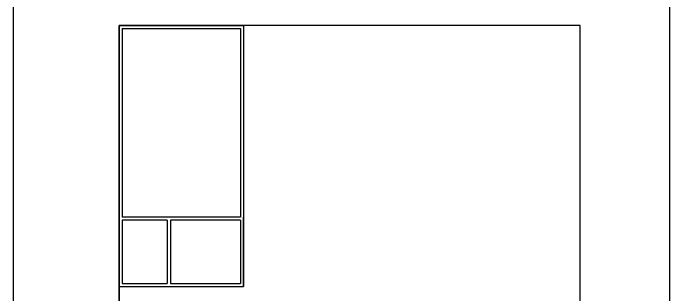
# Model space of a CAD drawing. Extents: x -52 to 126, y -84 to 6.
# Drawn here: x -51.66 to -30, y -20.76 to -11.48 of the extents above; entities that cross this region are included whole.
import ezdxf

# ---------------------------------------------------------------- set-up
doc = ezdxf.new("R2010")
doc.units = 0
doc.header["$MEASUREMENT"] = 0
for name, color, linetype in [('MARCO', 1, 'CONTINUOUS'), ('PAREDES', 7, 'CONTINUOUS'), ('TERRENO', 3, 'CONTINUOUS')]:
    doc.layers.add(name, color=color, linetype=linetype)

msp = doc.modelspace()

# ---------------------------------------------------------------- linework, layer by layer
at = {"layer": 'MARCO'}
msp.add_lwpolyline([(-51.658, -7.211), (-51.658, -47.53), (-29.998, -47.53), (-29.998, -7.211)], close=True, dxfattribs=at)
at = {"layer": 'PAREDES'}
for p, q in [((-48.159, -11.883), (-44.059, -11.883)), ((-48.159, -11.883), (-48.159, -20.483)), ((-44.059, -11.883), (-44.059, -20.483)), ((-48.059, -11.983), (-44.159, -11.983)), ((-48.059, -11.983), (-48.059, -18.198)), ((-44.159, -11.983), (-44.159, -18.198)), ((-48.159, -20.483), (-48.159, -18.198)), ((-44.159, -18.198), (-48.059, -18.198)), ((-48.059, -18.298), (-48.059, -20.383)), ((-46.573, -18.298), (-48.059, -18.298)), ((-46.573, -18.298), (-46.573, -20.383)), ((-44.159, -18.298), (-46.473, -18.298)), ((-46.473, -18.298), (-46.473, -20.383)), ((-44.159, -18.298), (-44.159, -20.383)), ((-44.059, -20.483), (-44.059, -18.198)), ((-48.159, -20.483), (-44.059, -20.483)), ((-48.159, -20.483), (-44.059, -20.483)), ((-48.059, -20.383), (-46.573, -20.383)), ((-46.473, -20.383), (-44.159, -20.383))]:
    msp.add_line(p, q, dxfattribs=at)
at = {"layer": 'TERRENO'}
msp.add_line((-48.159, -27.233), (-48.159, -11.883), dxfattribs=at)
msp.add_lwpolyline([(-32.959, -42.583), (-32.959, -11.883), (-48.159, -11.883), (-48.159, -42.583)], close=True, dxfattribs=at)

doc.saveas('drawing.dxf')
